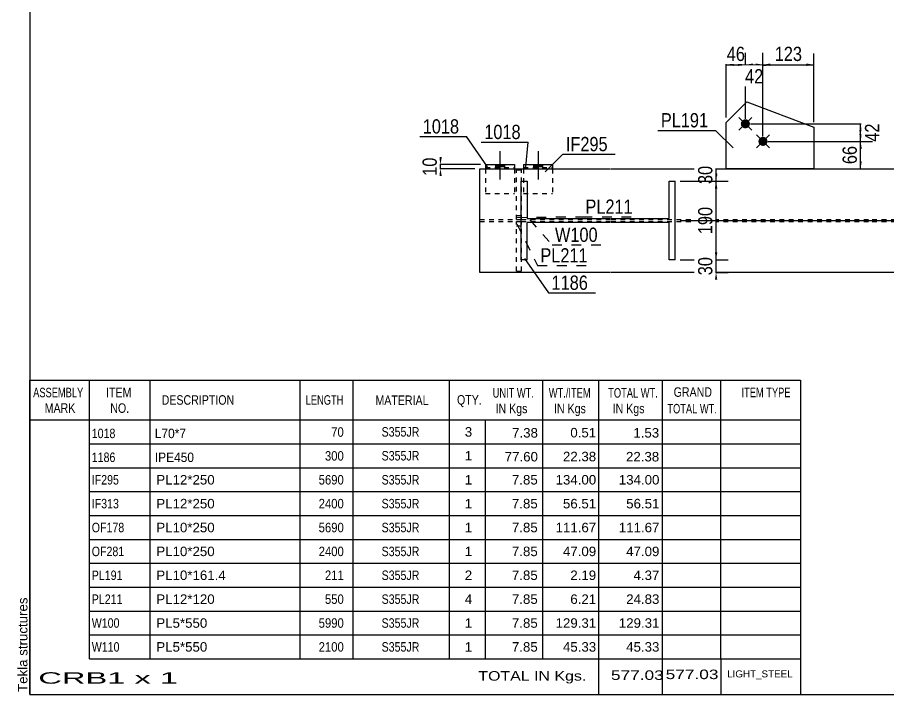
# Model space of a CAD drawing. Header units: millimetres. Extents: x 2 to 405, y 5 to 282.
# Drawn here: x 2.5 to 177.6, y 5 to 141.1 of the extents above; entities that cross this region are included whole.
import ezdxf

# ---------------------------------------------------------------- set-up
doc = ezdxf.new("R2010")
doc.units = ezdxf.units.MM
doc.linetypes.add('DXK_LINE_DOT1', pattern=[1.8814, 0.9407, -0.9407])
doc.linetypes.add('DXK_LINE_DOT2', pattern=[3.9198, 1.9599, -1.9599])
doc.styles.add('Arial', font='ARIAL.TTF', dxfattribs={"height": 0.2})
doc.styles.add('Arial Narrow', font='ARIALN.TTF', dxfattribs={"height": 0.2})

# ---------------------------------------------------------------- blocks, each defined once
blk = doc.blocks.new('Unknown-627315813-1210')
at = {"color": 5, "linetype": 'Continuous'}
for p, q in [((5, 282), (5, 5)), ((5, 5), (405, 5))]:
    blk.add_line(p, q, dxfattribs=at)
at = {"color": 174, "linetype": 'Continuous', "style": 'Arial'}
blk.add_text('Tekla structures', height=1.9102, rotation=90, dxfattribs=at).set_placement((4.5, 5.5))
blk = doc.blocks.new('Bolt-627315813-1879 - 1727')
at = {"linetype": 'Continuous'}
blk.add_hatch(color=3, dxfattribs=at).paths.add_polyline_path([(108.06, 111.52), (106.22, 111.52), (106.22, 110.94), (108.06, 110.94)])
at = {"color": 3, "linetype": 'Continuous'}
for p, q in [((107.14, 114.19), (107.14, 108.52)), ((106.22, 111.52), (106.22, 110.94)), ((108.06, 111.52), (108.06, 110.94))]:
    blk.add_line(p, q, dxfattribs=at)
blk = doc.blocks.new('Part-627315813-1736 - 1727')
at = {"color": 2, "linetype": 'Continuous'}
for p, q in [((103.75, 92.35), (103.75, 108.18)), ((103.75, 108.18), (104.97, 108.18)), ((104.97, 108.18), (104.97, 100.66)), ((133.49, 100.66), (133.49, 108.18)), ((133.49, 108.18), (134.71, 108.18)), ((134.71, 92.35), (134.71, 108.18)), ((104.97, 100.66), (121.72, 100.66)), ((104.97, 92.35), (104.97, 99.88)), ((121.72, 99.88), (104.97, 99.88)), ((121.82, 100.66), (133.49, 100.66)), ((133.49, 99.88), (121.82, 99.88)), ((133.49, 92.35), (133.49, 99.88)), ((104.97, 92.35), (103.75, 92.35)), ((134.71, 92.35), (133.49, 92.35))]:
    blk.add_line(p, q, dxfattribs=at)
blk = doc.blocks.new('Part-627315813-1748 - 1727')
at = {"color": 2, "linetype": 'Continuous'}
for p, q in [((95.42, 89.85), (95.42, 110.69)), ((95.42, 110.69), (121.72, 110.69)), ((121.82, 110.69), (174.22, 110.69)), ((174.32, 110.69), (185.99, 110.69)), ((185.99, 110.69), (185.99, 89.85)), ((121.72, 89.85), (95.42, 89.85)), ((174.22, 89.85), (121.82, 89.85)), ((185.99, 89.85), (174.32, 89.85))]:
    blk.add_line(p, q, dxfattribs=at)
blk = doc.blocks.new('Part-627315813-1775 - 1727')
at = {"color": 2, "linetype": 'Continuous'}
for p, q in [((96.56, 111.52), (96.56, 110.69)), ((96.56, 111.52), (102.39, 111.52)), ((102.39, 111.52), (102.39, 110.69))]:
    blk.add_line(p, q, dxfattribs=at)
at = {"color": 7, "linetype": 'DXK_LINE_DOT1'}
for p, q in [((96.56, 110.94), (102.39, 110.94)), ((96.56, 110.69), (96.56, 105.69)), ((102.39, 110.69), (102.39, 105.69)), ((96.56, 105.69), (102.39, 105.69))]:
    blk.add_line(p, q, dxfattribs=at)
blk = doc.blocks.new('Part-627315813-1780 - 1727')
at = {"color": 2, "linetype": 'Continuous'}
for p, q in [((104.22, 111.52), (104.22, 110.69)), ((104.22, 111.52), (110.06, 111.52)), ((110.06, 111.52), (110.06, 110.69))]:
    blk.add_line(p, q, dxfattribs=at)
at = {"color": 7, "linetype": 'DXK_LINE_DOT1'}
for p, q in [((104.22, 110.94), (110.06, 110.94)), ((104.22, 110.69), (104.22, 105.69)), ((110.06, 110.69), (110.06, 105.69)), ((104.22, 105.69), (110.06, 105.69))]:
    blk.add_line(p, q, dxfattribs=at)
blk = doc.blocks.new('Part-627315813-1807 - 1727')
at = {"color": 7, "linetype": 'DXK_LINE_DOT1'}
for p, q in [((102.81, 100.48), (102.81, 110.48)), ((102.81, 110.48), (103.81, 110.48)), ((103.81, 100.48), (103.81, 110.48)), ((102.81, 101.31), (103.81, 101.31)), ((102.81, 100.48), (103.81, 100.48))]:
    blk.add_line(p, q, dxfattribs=at)
blk = doc.blocks.new('Bolt-627315813-1876 - 1727')
at = {"linetype": 'Continuous'}
for points in [[(149.46, 120.37, -1), (148.16, 119.07, -1)], [(152.99, 116.83, -1), (151.7, 115.53, -1)]]:
    blk.add_hatch(color=3, dxfattribs=at).paths.add_polyline_path(points)
at = {"color": 3, "linetype": 'Continuous'}
for p, q in [((147.51, 121.01), (150.11, 118.42)), ((147.51, 118.42), (150.11, 121.01)), ((151.05, 117.48), (153.64, 114.89)), ((151.05, 114.89), (153.64, 117.48))]:
    blk.add_line(p, q, dxfattribs=at)
blk = doc.blocks.new('Part-627315813-1812 - 1727')
at = {"color": 7, "linetype": 'DXK_LINE_DOT1'}
for p, q in [((102.81, 90.06), (102.81, 100.06)), ((102.81, 100.06), (103.81, 100.06)), ((103.81, 90.06), (103.81, 100.06)), ((102.81, 99.23), (103.81, 99.23)), ((102.81, 90.06), (103.81, 90.06))]:
    blk.add_line(p, q, dxfattribs=at)
blk = doc.blocks.new('Bolt-627315813-1877 - 1727')
at = {"linetype": 'Continuous'}
blk.add_hatch(color=3, dxfattribs=at).paths.add_polyline_path([(98.56, 110.94), (100.39, 110.94), (100.39, 111.52), (98.56, 111.52)])
at = {"color": 3, "linetype": 'Continuous'}
for p, q in [((99.47, 114.19), (99.47, 108.52)), ((98.56, 111.52), (98.56, 110.94)), ((100.39, 111.52), (100.39, 110.94))]:
    blk.add_line(p, q, dxfattribs=at)
blk = doc.blocks.new('Part-627315813-1840 - 1727')
at = {"color": 2, "linetype": 'Continuous'}
for p, q in [((144.98, 120.01), (149.1, 124.14)), ((149.1, 124.14), (162.56, 119.02)), ((144.98, 110.69), (144.98, 120.01)), ((162.56, 119.02), (162.56, 110.69)), ((162.56, 110.69), (144.98, 110.69))]:
    blk.add_line(p, q, dxfattribs=at)
blk = doc.blocks.new('Part-627315813-1884 - 1727')
at = {"color": 7, "linetype": 'DXK_LINE_DOT1'}
for p, q in [((95.42, 100.06), (95.42, 100.48)), ((95.42, 100.48), (102.81, 100.48)), ((95.42, 100.06), (102.81, 100.06)), ((103.81, 100.48), (121.72, 100.48)), ((103.81, 100.06), (121.72, 100.06)), ((121.82, 100.48), (174.22, 100.48)), ((121.82, 100.06), (174.22, 100.06)), ((174.32, 100.48), (197.66, 100.48)), ((174.32, 100.06), (197.66, 100.06)), ((197.76, 100.48), (209.42, 100.48)), ((197.76, 100.06), (209.42, 100.06))]:
    blk.add_line(p, q, dxfattribs=at)
blk = doc.blocks.new('StraightDimension-627315813-4621 - 1727')
at = {"linetype": 'Continuous'}
for points in [[(87.78, 113.02), (87.53, 111.52), (87.28, 113.02)], [(87.28, 109.19), (87.53, 110.69), (87.78, 109.19)]]:
    blk.add_hatch(color=7, dxfattribs=at).paths.add_polyline_path(points)
at = {"color": 7, "linetype": 'Continuous'}
for p, q in [((95.56, 111.52), (85.28, 111.52)), ((94.42, 110.69), (85.28, 110.69)), ((87.53, 110.69), (87.53, 111.52))]:
    blk.add_line(p, q, dxfattribs=at)
at = {"color": 0}
blk.add_wipeout([(87.38, 113.53), (83.18, 113.53), (83.18, 108.67), (87.38, 108.67)], dxfattribs=at)
at = {"color": 3, "style": 'Arial Narrow'}
blk.add_text('10', height=2.863, rotation=90.0002, dxfattribs=at).set_placement((86.78, 109.27))
blk = doc.blocks.new('StraightDimension-627315813-1970 - 1727')
at = {"linetype": 'Continuous'}
for points in [[(146.48, 131.34), (144.98, 131.59), (146.48, 131.84)], [(147.31, 131.84), (148.81, 131.59), (147.31, 131.34)]]:
    blk.add_hatch(color=7, dxfattribs=at).paths.add_polyline_path(points)
at = {"color": 7, "linetype": 'Continuous'}
for p, q in [((144.98, 121.01), (144.98, 133.84)), ((148.81, 120.72), (148.81, 133.84)), ((144.98, 131.59), (148.81, 131.59))]:
    blk.add_line(p, q, dxfattribs=at)
at = {"color": 0}
blk.add_wipeout([(149.32, 131.74), (149.32, 135.94), (144.47, 135.94), (144.47, 131.74)], dxfattribs=at)
at = {"color": 3, "style": 'Arial Narrow'}
blk.add_text('46', height=2.863, dxfattribs=at).set_placement((145.07, 132.34))
blk = doc.blocks.new('StraightDimension-627315813-1906 - 1727')
at = {"linetype": 'Continuous'}
for points in [[(171.71, 118.22), (171.96, 119.72), (172.21, 118.22)], [(172.21, 117.68), (171.96, 116.18), (171.71, 117.68)]]:
    blk.add_hatch(color=7, dxfattribs=at).paths.add_polyline_path(points)
at = {"color": 7, "linetype": 'Continuous'}
for p, q in [((149.81, 119.72), (174.21, 119.72)), ((171.96, 116.18), (171.96, 119.72)), ((153.35, 116.18), (174.21, 116.18))]:
    blk.add_line(p, q, dxfattribs=at)
at = {"color": 0}
blk.add_wipeout([(176.31, 120.38), (172.11, 120.38), (172.11, 115.52), (176.31, 115.52)], dxfattribs=at)
at = {"color": 3, "style": 'Arial Narrow'}
blk.add_text('42', height=2.863, rotation=90.0002, dxfattribs=at).set_placement((175.71, 116.12))
blk = doc.blocks.new('StraightDimension-627315813-2832 - 1727')
at = {"linetype": 'Continuous'}
for points in [[(142.67, 109.19), (142.92, 110.69), (143.17, 109.19)], [(143.17, 109.68), (142.92, 108.18), (142.67, 109.68)]]:
    blk.add_hatch(color=7, dxfattribs=at).paths.add_polyline_path(points)
at = {"color": 7, "linetype": 'Continuous'}
for p, q in [((135.71, 110.69), (145.32, 110.69)), ((142.92, 108.18), (142.92, 110.69)), ((135.71, 108.18), (145.32, 108.18))]:
    blk.add_line(p, q, dxfattribs=at)
at = {"color": 0}
blk.add_wipeout([(142.77, 111.86), (138.57, 111.86), (138.57, 107.01), (142.77, 107.01)], dxfattribs=at)
at = {"color": 3, "style": 'Arial Narrow'}
blk.add_text('30', height=2.863, rotation=90.0002, dxfattribs=at).set_placement((142.17, 107.61))
blk = doc.blocks.new('StraightDimension-627315813-2833 - 1727')
at = {"linetype": 'Continuous'}
for points in [[(142.67, 106.68), (142.92, 108.18), (143.17, 106.68)], [(143.17, 93.85), (142.92, 92.35), (142.67, 93.85)]]:
    blk.add_hatch(color=7, dxfattribs=at).paths.add_polyline_path(points)
at = {"color": 7, "linetype": 'Continuous'}
for p, q in [((135.71, 108.18), (145.32, 108.18)), ((142.92, 92.35), (142.92, 108.18)), ((135.71, 92.35), (145.32, 92.35))]:
    blk.add_line(p, q, dxfattribs=at)
at = {"color": 0}
blk.add_wipeout([(142.77, 103.61), (138.57, 103.61), (138.57, 96.93), (142.77, 96.93)], dxfattribs=at)
at = {"color": 3, "style": 'Arial Narrow'}
blk.add_text('190', height=2.863, rotation=90.0002, dxfattribs=at).set_placement((142.17, 97.53))
blk = doc.blocks.new('StraightDimension-627315813-1896 - 1727')
at = {"linetype": 'Continuous'}
for points in [[(171.71, 114.68), (171.96, 116.18), (172.21, 114.68)], [(172.21, 112.19), (171.96, 110.69), (171.71, 112.19)]]:
    blk.add_hatch(color=7, dxfattribs=at).paths.add_polyline_path(points)
at = {"color": 7, "linetype": 'Continuous'}
for p, q in [((153.35, 116.18), (174.36, 116.18)), ((171.96, 110.69), (171.96, 116.18)), ((163.56, 110.69), (174.36, 110.69))]:
    blk.add_line(p, q, dxfattribs=at)
at = {"color": 0}
blk.add_wipeout([(171.81, 115.86), (167.61, 115.86), (167.61, 111.01), (171.81, 111.01)], dxfattribs=at)
at = {"color": 3, "style": 'Arial Narrow'}
blk.add_text('66', height=2.863, rotation=90.0002, dxfattribs=at).set_placement((171.21, 111.61))
blk = doc.blocks.new('StraightDimension-627315813-1981 - 1727')
at = {"linetype": 'Continuous'}
for points in [[(150.31, 131.34), (148.81, 131.59), (150.31, 131.84)], [(150.85, 131.84), (152.35, 131.59), (150.85, 131.34)]]:
    blk.add_hatch(color=7, dxfattribs=at).paths.add_polyline_path(points)
at = {"color": 7, "linetype": 'Continuous'}
for p, q in [((148.81, 120.72), (148.81, 133.99)), ((152.35, 117.18), (152.35, 133.99)), ((148.81, 131.59), (152.35, 131.59))]:
    blk.add_line(p, q, dxfattribs=at)
at = {"color": 0}
blk.add_wipeout([(153.01, 127.24), (153.01, 131.44), (148.15, 131.44), (148.15, 127.24)], dxfattribs=at)
at = {"color": 3, "style": 'Arial Narrow'}
blk.add_text('42', height=2.863, dxfattribs=at).set_placement((148.75, 127.84))
blk = doc.blocks.new('StraightDimension-627315813-1991 - 1727')
at = {"linetype": 'Continuous'}
for points in [[(153.85, 131.34), (152.35, 131.59), (153.85, 131.84)], [(161.06, 131.84), (162.56, 131.59), (161.06, 131.34)]]:
    blk.add_hatch(color=7, dxfattribs=at).paths.add_polyline_path(points)
at = {"color": 7, "linetype": 'Continuous'}
for p, q in [((152.35, 117.18), (152.35, 133.84)), ((162.56, 120.02), (162.56, 133.84)), ((152.35, 131.59), (162.56, 131.59))]:
    blk.add_line(p, q, dxfattribs=at)
at = {"color": 0}
blk.add_wipeout([(160.79, 131.74), (160.79, 135.94), (154.11, 135.94), (154.11, 131.74)], dxfattribs=at)
at = {"color": 3, "style": 'Arial Narrow'}
blk.add_text('123', height=2.863, dxfattribs=at).set_placement((154.71, 132.34))
blk = doc.blocks.new('StraightDimension-627315813-2834 - 1727')
at = {"linetype": 'Continuous'}
for points in [[(143.17, 93.85), (142.92, 92.35), (142.67, 93.85)], [(142.67, 88.35), (142.92, 89.85), (143.17, 88.35)]]:
    blk.add_hatch(color=7, dxfattribs=at).paths.add_polyline_path(points)
at = {"color": 7, "linetype": 'Continuous'}
for p, q in [((135.71, 92.35), (145.32, 92.35)), ((142.92, 89.85), (142.92, 92.35)), ((140.39, 89.85), (145.32, 89.85))]:
    blk.add_line(p, q, dxfattribs=at)
at = {"color": 0}
blk.add_wipeout([(142.77, 93.53), (138.57, 93.53), (138.57, 88.67), (142.77, 88.67)], dxfattribs=at)
at = {"color": 3, "style": 'Arial Narrow'}
blk.add_text('30', height=2.863, rotation=90.0002, dxfattribs=at).set_placement((142.17, 89.27))
blk = doc.blocks.new('StraightDimension-627315813-4584 - 1727')
at = {"linetype": 'Continuous'}
for points in [[(293.17, 104.19), (293.42, 105.69), (293.67, 104.19)], [(293.67, 101.77), (293.42, 100.27), (293.17, 101.77)]]:
    blk.add_hatch(color=7, dxfattribs=at).paths.add_polyline_path(points)
at = {"color": 7, "linetype": 'Continuous'}
for p, q in [((282.78, 105.69), (295.82, 105.69)), ((293.42, 100.27), (293.42, 105.69)), ((135.71, 100.27), (295.82, 100.27))]:
    blk.add_line(p, q, dxfattribs=at)
at = {"color": 0}
blk.add_wipeout([(293.27, 105.4), (289.07, 105.4), (289.07, 100.55), (293.27, 100.55)], dxfattribs=at)
at = {"color": 3, "style": 'Arial Narrow'}
blk.add_text('65', height=2.863, rotation=90.0002, dxfattribs=at).set_placement((292.67, 101.15))
blk = doc.blocks.new('StraightDimension-627315813-4585 - 1727')
at = {"linetype": 'Continuous'}
for points in [[(293.17, 98.77), (293.42, 100.27), (293.67, 98.77)], [(293.67, 91.35), (293.42, 89.85), (293.17, 91.35)]]:
    blk.add_hatch(color=7, dxfattribs=at).paths.add_polyline_path(points)
at = {"color": 7, "linetype": 'Continuous'}
for p, q in [((135.71, 100.27), (295.82, 100.27)), ((293.42, 89.85), (293.42, 100.27)), ((283.28, 89.85), (295.82, 89.85))]:
    blk.add_line(p, q, dxfattribs=at)
at = {"color": 0}
blk.add_wipeout([(293.27, 98.4), (289.07, 98.4), (289.07, 91.72), (293.27, 91.72)], dxfattribs=at)
at = {"color": 3, "style": 'Arial Narrow'}
blk.add_text('125', height=2.863, rotation=90.0002, dxfattribs=at).set_placement((292.67, 92.32))
blk = doc.blocks.new('CBS_BOM-627315813-4638')
at = {"color": 7, "linetype": 'Continuous'}
for p, q in [((4.97, 60.17), (4.97, 68.17)), ((4.97, 68.17), (159.89, 68.17)), ((16.97, 60.17), (16.97, 68.17)), ((29.16, 60.17), (29.16, 68.17)), ((59.32, 60.17), (59.32, 68.17)), ((70, 60.17), (70, 68.17)), ((89.32, 60.17), (89.32, 68.17)), ((108.12, 60.17), (108.12, 68.17)), ((119.33, 60.17), (119.33, 68.17)), ((132.12, 60.17), (132.12, 68.17)), ((143.87, 60.17), (143.87, 68.17)), ((159.89, 68.16), (159.89, 60.18)), ((4.97, 60.17), (159.89, 60.17)), ((4.97, 55.37), (4.97, 60.17)), ((16.97, 55.37), (16.97, 60.17)), ((29.16, 55.37), (29.16, 60.17)), ((59.32, 55.37), (59.32, 60.17)), ((70, 55.37), (70, 60.17)), ((89.32, 55.37), (89.32, 60.17)), ((96.58, 55.37), (96.58, 60.17)), ((108.12, 55.37), (108.12, 60.17)), ((119.33, 55.37), (119.33, 60.17)), ((132.12, 55.37), (132.12, 60.17)), ((143.89, 55.37), (143.89, 60.17)), ((159.89, 60.17), (159.89, 55.37)), ((4.97, 50.57), (4.97, 55.37)), ((16.97, 55.37), (159.89, 55.37)), ((16.97, 50.57), (16.97, 55.37)), ((29.16, 50.57), (29.16, 55.37)), ((59.32, 50.57), (59.32, 55.37)), ((70, 50.57), (70, 55.37)), ((89.32, 50.57), (89.32, 55.37)), ((96.58, 50.57), (96.58, 55.37)), ((108.12, 50.57), (108.12, 55.37)), ((119.33, 50.57), (119.33, 55.37)), ((132.12, 50.57), (132.12, 55.37)), ((143.89, 50.57), (143.89, 55.37)), ((159.89, 55.37), (159.89, 50.57)), ((4.97, 45.77), (4.97, 50.57)), ((16.97, 50.57), (159.89, 50.57)), ((16.97, 45.77), (16.97, 50.57)), ((29.16, 45.77), (29.16, 50.57)), ((59.32, 45.77), (59.32, 50.57)), ((70, 45.77), (70, 50.57)), ((89.32, 45.77), (89.32, 50.57)), ((96.58, 45.77), (96.58, 50.57)), ((108.12, 45.77), (108.12, 50.57)), ((119.33, 45.77), (119.33, 50.57)), ((132.12, 45.77), (132.12, 50.57)), ((143.89, 45.77), (143.89, 50.57)), ((159.89, 50.56), (159.89, 45.77)), ((4.97, 40.97), (4.97, 45.77)), ((16.97, 45.77), (159.89, 45.77)), ((16.97, 40.97), (16.97, 45.77)), ((29.16, 40.97), (29.16, 45.77)), ((59.32, 40.97), (59.32, 45.77)), ((70, 40.97), (70, 45.77)), ((89.32, 40.97), (89.32, 45.77)), ((96.58, 40.97), (96.58, 45.77)), ((108.12, 40.97), (108.12, 45.77)), ((119.33, 40.97), (119.33, 45.77)), ((132.12, 40.97), (132.12, 45.77)), ((143.89, 40.97), (143.89, 45.77)), ((159.89, 45.76), (159.89, 40.97)), ((4.97, 36.17), (4.97, 40.97)), ((16.97, 40.97), (159.89, 40.97)), ((16.97, 36.17), (16.97, 40.97)), ((29.16, 36.17), (29.16, 40.97)), ((59.32, 36.17), (59.32, 40.97)), ((70, 36.17), (70, 40.97)), ((89.32, 36.17), (89.32, 40.97)), ((96.58, 36.17), (96.58, 40.97)), ((108.12, 36.17), (108.12, 40.97)), ((119.33, 36.17), (119.33, 40.97)), ((132.12, 36.17), (132.12, 40.97)), ((143.89, 36.17), (143.89, 40.97)), ((159.89, 40.96), (159.89, 36.17)), ((4.97, 31.37), (4.97, 36.17)), ((16.97, 36.17), (159.89, 36.17)), ((16.97, 31.37), (16.97, 36.17)), ((29.16, 31.37), (29.16, 36.17)), ((59.32, 31.37), (59.32, 36.17)), ((70, 31.37), (70, 36.17)), ((89.32, 31.37), (89.32, 36.17)), ((96.58, 31.37), (96.58, 36.17)), ((108.12, 31.37), (108.12, 36.17)), ((119.33, 31.37), (119.33, 36.17)), ((132.12, 31.37), (132.12, 36.17)), ((143.89, 31.37), (143.89, 36.17)), ((159.89, 36.16), (159.89, 31.37)), ((4.97, 26.57), (4.97, 31.37)), ((16.97, 31.37), (159.89, 31.37)), ((16.97, 26.57), (16.97, 31.37)), ((29.16, 26.57), (29.16, 31.37)), ((59.32, 26.57), (59.32, 31.37)), ((70, 26.57), (70, 31.37)), ((89.32, 26.57), (89.32, 31.37)), ((96.58, 26.57), (96.58, 31.37)), ((108.12, 26.57), (108.12, 31.37)), ((119.33, 26.57), (119.33, 31.37)), ((132.12, 26.57), (132.12, 31.37)), ((143.89, 26.57), (143.89, 31.37)), ((159.89, 31.36), (159.89, 26.57)), ((4.97, 21.77), (4.97, 26.57)), ((16.97, 26.57), (159.89, 26.57)), ((16.97, 21.77), (16.97, 26.57)), ((29.16, 21.77), (29.16, 26.57)), ((59.32, 21.77), (59.32, 26.57)), ((70, 21.77), (70, 26.57)), ((89.32, 21.77), (89.32, 26.57)), ((96.58, 21.77), (96.58, 26.57)), ((108.12, 21.77), (108.12, 26.57)), ((119.33, 21.77), (119.33, 26.57)), ((132.12, 21.77), (132.12, 26.57)), ((143.89, 21.77), (143.89, 26.57)), ((159.89, 26.56), (159.89, 21.77)), ((4.97, 16.97), (4.97, 21.77)), ((16.97, 21.77), (159.89, 21.77)), ((16.97, 16.97), (16.97, 21.77)), ((29.16, 16.97), (29.16, 21.77)), ((59.32, 16.97), (59.32, 21.77)), ((70, 16.97), (70, 21.77)), ((89.32, 16.97), (89.32, 21.77)), ((96.58, 16.97), (96.58, 21.77)), ((108.12, 16.97), (108.12, 21.77)), ((119.33, 16.97), (119.33, 21.77)), ((132.12, 16.97), (132.12, 21.77)), ((143.89, 16.97), (143.89, 21.77)), ((159.89, 21.76), (159.89, 16.97)), ((4.97, 12.17), (4.97, 16.97)), ((16.97, 16.97), (159.89, 16.97)), ((16.97, 12.17), (16.97, 16.97)), ((29.16, 12.17), (29.16, 16.97)), ((59.32, 12.17), (59.32, 16.97)), ((70, 12.17), (70, 16.97)), ((89.32, 12.17), (89.32, 16.97)), ((96.58, 12.17), (96.58, 16.97)), ((108.12, 12.17), (108.12, 16.97)), ((119.33, 12.17), (119.33, 16.97)), ((132.12, 12.17), (132.12, 16.97)), ((143.89, 12.17), (143.89, 16.97)), ((159.89, 16.96), (159.89, 12.17)), ((4.97, 4.97), (4.97, 12.15)), ((16.97, 12.17), (159.89, 12.17)), ((119.33, 4.97), (119.33, 12.15)), ((132.12, 4.97), (132.12, 12.15)), ((143.93, 4.97), (143.93, 12.15)), ((159.89, 12.17), (159.89, 4.97)), ((4.97, 4.97), (159.89, 4.97))]:
    blk.add_line(p, q, dxfattribs=at)
at = {"color": 3, "linetype": 'Continuous', "style": 'Arial'}
for s, height, width, p in [('ASSEMBLY', 1.91, 0.7, (5.65, 64.74)), ('ITEM', 1.91, 0.8, (20.3, 64.74)), ('UNIT WT.', 1.91, 0.7, (98.01, 64.67)), ('WT./ITEM', 1.91, 0.7, (109.3, 64.67)), ('TOTAL WT.', 1.91, 0.7, (121.24, 64.67)), ('GRAND', 1.91, 0.8, (134.39, 64.83)), ('ITEM TYPE', 1.91, 0.7, (148.03, 64.75)), ('DESCRIPTION', 1.9102, 0.8, (31.48, 63.24)), ('LENGTH', 1.91, 0.7, (60.43, 63.24)), ('MATERIAL', 1.91, 0.8, (74.45, 63.19)), ('QTY.', 1.91, 0.8, (90.84, 63.27)), ('MARK', 1.91, 0.8, (7.97, 61.61)), ('NO.', 1.91, 0.8, (21.15, 61.61)), ('IN Kgs', 1.91, 0.8, (98.59, 61.53)), ('IN Kgs', 1.91, 0.8, (110.34, 61.53)), ('IN Kgs', 1.91, 0.8, (122.13, 61.53)), ('TOTAL WT.', 1.91, 0.7, (133.13, 61.49))]:
    blk.add_text(s, height=height, dxfattribs=dict(at, width=width)).set_placement(p)
at = {"color": 7, "linetype": 'Continuous', "style": 'Arial'}
for s, width, p in [('1018', 0.8, (17.43, 56.52)), ('L70*7', 0.9, (30.1, 56.52)), ('70', 0.85, (65.56, 56.8)), ('S355JR', 0.8, (75.69, 56.83)), ('1186', 0.8, (17.43, 51.72)), ('IPE450', 0.9, (30.1, 51.72)), ('300', 0.85, (64.3, 52)), ('S355JR', 0.8, (75.69, 52.03)), ('IF295', 0.8, (17.43, 47.2)), ('5690', 0.85, (63.04, 47.2)), ('S355JR', 0.8, (75.69, 47.2)), ('IF313', 0.8, (17.43, 42.4)), ('2400', 0.85, (63.04, 42.4)), ('S355JR', 0.8, (75.69, 42.4)), ('OF178', 0.8, (17.43, 37.6)), ('5690', 0.85, (63.04, 37.6)), ('S355JR', 0.8, (75.69, 37.6)), ('OF281', 0.8, (17.43, 32.8)), ('2400', 0.85, (63.04, 32.8)), ('S355JR', 0.8, (75.69, 32.8)), ('PL191', 0.8, (17.43, 28)), ('211', 0.85, (64.3, 28)), ('S355JR', 0.8, (75.69, 28)), ('PL211', 0.8, (17.43, 23.2)), ('550', 0.85, (64.3, 23.2)), ('S355JR', 0.8, (75.69, 23.2)), ('W100', 0.8, (17.43, 18.4)), ('5990', 0.85, (63.04, 18.4)), ('S355JR', 0.8, (75.69, 18.4)), ('W110', 0.8, (17.43, 13.6)), ('2100', 0.85, (63.04, 13.6)), ('S355JR', 0.8, (75.69, 13.6))]:
    blk.add_text(s, height=1.91, dxfattribs=dict(at, width=width)).set_placement(p)
for s, p in [('3', (92.41, 56.83)), ('7.38', (101.92, 56.64)), ('0.51', (113.62, 56.67)), ('1.53', (126.29, 56.64)), ('1', (92.41, 52.03)), ('77.60', (100.44, 51.84)), ('22.38', (112.14, 51.87)), ('22.38', (124.81, 51.84)), ('PL12*250', (30.41, 47.2)), ('1', (92.41, 47.2)), ('7.85', (101.88, 47.2)), ('134.00', (110.66, 47.2)), ('134.00', (123.37, 47.2)), ('PL12*250', (30.41, 42.4)), ('1', (92.41, 42.4)), ('7.85', (101.88, 42.4)), ('56.51', (112.14, 42.4)), ('56.51', (124.85, 42.4)), ('PL10*250', (30.41, 37.6)), ('1', (92.41, 37.6)), ('7.85', (101.88, 37.6)), ('111.67', (110.66, 37.6)), ('111.67', (123.37, 37.6)), ('PL10*250', (30.41, 32.8)), ('1', (92.41, 32.8)), ('7.85', (101.88, 32.8)), ('47.09', (112.14, 32.8)), ('47.09', (124.85, 32.8)), ('PL10*161.4', (30.41, 28)), ('2', (92.41, 28)), ('7.85', (101.88, 28)), ('2.19', (113.62, 28)), ('4.37', (126.33, 28)), ('PL12*120', (30.41, 23.2)), ('4', (92.41, 23.2)), ('7.85', (101.88, 23.2)), ('6.21', (113.62, 23.2)), ('24.83', (124.85, 23.2)), ('PL5*550', (30.41, 18.4)), ('1', (92.41, 18.4)), ('7.85', (101.88, 18.4)), ('129.31', (110.66, 18.4)), ('129.31', (123.37, 18.4)), ('PL5*550', (30.41, 13.6)), ('1', (92.41, 13.6)), ('7.85', (101.88, 13.6)), ('45.33', (112.14, 13.6)), ('45.33', (124.85, 13.6))]:
    blk.add_text(s, height=1.91, dxfattribs=at).set_placement(p)
at = {"color": 6, "linetype": 'Continuous', "style": 'Arial'}
for s, height, width, p in [('CRB1 x 1', 2.292, 2.05, (6.69, 7.16)), ('TOTAL IN Kgs.', 1.9102, 1.2, (95.13, 7.77)), ('577.03', 1.91, 1.3, (121.79, 7.92)), ('577.03', 1.91, 1.3, (132.79, 8.08))]:
    blk.add_text(s, height=height, dxfattribs=dict(at, width=width)).set_placement(p)
blk.add_text('LIGHT_STEEL', height=1.4135, dxfattribs=at).set_placement((145.14, 8.42))
blk = doc.blocks.new('Mark-627315813-1732 - 1727')
at = {"color": 0}
blk.add_wipeout([(117.16, 86.34), (117.16, 89.34), (109.85, 89.34), (109.85, 86.34)], dxfattribs=at)
blk.add_wipeout([(117.16, 86.34), (117.16, 89.34), (109.85, 89.34), (109.85, 86.34)], dxfattribs=at)
at = {"color": 7, "linetype": 'Continuous'}
for p, q in [((104.38, 92.64), (109.25, 85.74)), ((109.25, 85.74), (118.66, 85.74))]:
    blk.add_line(p, q, dxfattribs=at)
at = {"color": 3, "style": 'Arial Narrow'}
blk.add_text('1186', height=2.863, dxfattribs=at).set_placement((109.85, 86.34))
blk = doc.blocks.new('Mark-627315813-1744 - 1727')
at = {"color": 0}
blk.add_wipeout([(121.13, 114.21), (121.13, 117.21), (112.73, 117.21), (112.73, 114.21)], dxfattribs=at)
blk.add_wipeout([(121.13, 114.21), (121.13, 117.21), (112.73, 117.21), (112.73, 114.21)], dxfattribs=at)
at = {"color": 7, "linetype": 'Continuous'}
for p, q in [((108.59, 110.07), (112.13, 113.61)), ((112.13, 113.61), (122.63, 113.61))]:
    blk.add_line(p, q, dxfattribs=at)
at = {"color": 3, "style": 'Arial Narrow'}
blk.add_text('IF295', height=2.863, dxfattribs=at).set_placement((112.73, 114.21))
blk = doc.blocks.new('Mark-627315813-1836 - 1727')
at = {"color": 7, "linetype": 'Continuous'}
blk.add_line((146.36, 114.86), (142.83, 118.4), dxfattribs=at)
at = {"color": 0}
blk.add_wipeout([(141.33, 119), (141.33, 122), (131.82, 122), (131.82, 119)], dxfattribs=at)
blk.add_wipeout([(141.33, 119), (141.33, 122), (131.82, 122), (131.82, 119)], dxfattribs=at)
at = {"color": 7, "linetype": 'Continuous'}
blk.add_line((131.22, 118.4), (142.83, 118.4), dxfattribs=at)
at = {"color": 3, "style": 'Arial Narrow'}
blk.add_text('PL191', height=2.863, dxfattribs=at).set_placement((131.82, 119))
blk = doc.blocks.new('Mark-627315813-1771 - 1727')
at = {"color": 7, "linetype": 'Continuous'}
blk.add_line((96.99, 111.08), (92.77, 117.16), dxfattribs=at)
at = {"color": 0}
blk.add_wipeout([(91.27, 117.76), (91.27, 120.76), (83.96, 120.76), (83.96, 117.76)], dxfattribs=at)
blk.add_wipeout([(91.27, 117.76), (91.27, 120.76), (83.96, 120.76), (83.96, 117.76)], dxfattribs=at)
at = {"color": 7, "linetype": 'Continuous'}
blk.add_line((83.36, 117.16), (92.77, 117.16), dxfattribs=at)
at = {"color": 3, "style": 'Arial Narrow'}
blk.add_text('1018', height=2.863, dxfattribs=at).set_placement((83.96, 117.76))
blk = doc.blocks.new('Mark-627315813-1776 - 1727')
at = {"color": 7, "linetype": 'Continuous'}
blk.add_line((104.66, 111.08), (105.15, 116.05), dxfattribs=at)
at = {"color": 0}
blk.add_wipeout([(103.65, 116.65), (103.65, 119.65), (96.33, 119.65), (96.33, 116.65)], dxfattribs=at)
blk.add_wipeout([(103.65, 116.65), (103.65, 119.65), (96.33, 119.65), (96.33, 116.65)], dxfattribs=at)
at = {"color": 7, "linetype": 'Continuous'}
blk.add_line((95.73, 116.05), (105.15, 116.05), dxfattribs=at)
at = {"color": 3, "style": 'Arial Narrow'}
blk.add_text('1018', height=2.863, dxfattribs=at).set_placement((96.33, 116.65))
blk = doc.blocks.new('Mark-627315813-1803 - 1727')
at = {"color": 0}
blk.add_wipeout([(126.17, 101.63), (126.17, 104.63), (116.67, 104.63), (116.67, 101.63)], dxfattribs=at)
blk.add_wipeout([(126.17, 101.63), (126.17, 104.63), (116.67, 104.63), (116.67, 101.63)], dxfattribs=at)
at = {"color": 7, "linetype": 'DXK_LINE_DOT2'}
for p, q in [((102.89, 100.91), (116.07, 101.03)), ((116.07, 101.03), (127.67, 101.03))]:
    blk.add_line(p, q, dxfattribs=at)
at = {"color": 3, "style": 'Arial Narrow'}
blk.add_text('PL211', height=2.863, dxfattribs=at).set_placement((116.67, 101.63))
blk = doc.blocks.new('Mark-627315813-1808 - 1727')
at = {"color": 0}
blk.add_wipeout([(117.11, 91.84), (117.11, 94.84), (107.61, 94.84), (107.61, 91.84)], dxfattribs=at)
blk.add_wipeout([(117.11, 91.84), (117.11, 94.84), (107.61, 94.84), (107.61, 91.84)], dxfattribs=at)
at = {"color": 7, "linetype": 'DXK_LINE_DOT2'}
for p, q in [((102.89, 99.62), (107.01, 91.24)), ((107.01, 91.24), (118.61, 91.24))]:
    blk.add_line(p, q, dxfattribs=at)
at = {"color": 3, "style": 'Arial Narrow'}
blk.add_text('PL211', height=2.863, dxfattribs=at).set_placement((107.61, 91.84))
blk = doc.blocks.new('Mark-627315813-1880 - 1727')
at = {"color": 0}
blk.add_wipeout([(119.13, 95.98), (119.13, 98.98), (110.54, 98.98), (110.54, 95.98)], dxfattribs=at)
blk.add_wipeout([(119.13, 95.98), (119.13, 98.98), (110.54, 98.98), (110.54, 95.98)], dxfattribs=at)
at = {"color": 7, "linetype": 'DXK_LINE_DOT2'}
for p, q in [((105.48, 100.43), (109.94, 95.38)), ((109.94, 95.38), (119.73, 95.38))]:
    blk.add_line(p, q, dxfattribs=at)
at = {"color": 3, "style": 'Arial Narrow'}
blk.add_text('W100', height=2.863, dxfattribs=at).set_placement((110.54, 95.98))

msp = doc.modelspace()

# ---------------------------------------------------------------- block references
for name in ['Unknown-627315813-1210', 'Part-627315813-1840 - 1727', 'Bolt-627315813-1876 - 1727', 'Bolt-627315813-1877 - 1727', 'Bolt-627315813-1879 - 1727', 'Part-627315813-1748 - 1727', 'Part-627315813-1775 - 1727', 'Part-627315813-1807 - 1727', 'Part-627315813-1780 - 1727', 'Part-627315813-1736 - 1727', 'Part-627315813-1884 - 1727', 'Part-627315813-1812 - 1727', 'CBS_BOM-627315813-4638']:
    msp.add_blockref(name, (0, 0))

# ---------------------------------------------------------------- next in the draw order: block references
for name in ['StraightDimension-627315813-1970 - 1727', 'Mark-627315813-1744 - 1727', 'StraightDimension-627315813-4621 - 1727', 'StraightDimension-627315813-2832 - 1727', 'Mark-627315813-1803 - 1727', 'Mark-627315813-1732 - 1727']:
    msp.add_blockref(name, (0, 0))

# ---------------------------------------------------------------- next in the draw order: block references
for name in ['Mark-627315813-1836 - 1727', 'Mark-627315813-1771 - 1727', 'StraightDimension-627315813-1906 - 1727', 'StraightDimension-627315813-2833 - 1727', 'Mark-627315813-1808 - 1727']:
    msp.add_blockref(name, (0, 0))

# ---------------------------------------------------------------- next in the draw order: block references
for name in ['StraightDimension-627315813-1981 - 1727', 'Mark-627315813-1776 - 1727', 'StraightDimension-627315813-1896 - 1727', 'StraightDimension-627315813-4584 - 1727', 'Mark-627315813-1880 - 1727', 'StraightDimension-627315813-2834 - 1727']:
    msp.add_blockref(name, (0, 0))

# ---------------------------------------------------------------- next in the draw order: block references
for name in ['StraightDimension-627315813-1991 - 1727', 'StraightDimension-627315813-4585 - 1727']:
    msp.add_blockref(name, (0, 0))

doc.saveas('drawing.dxf')
